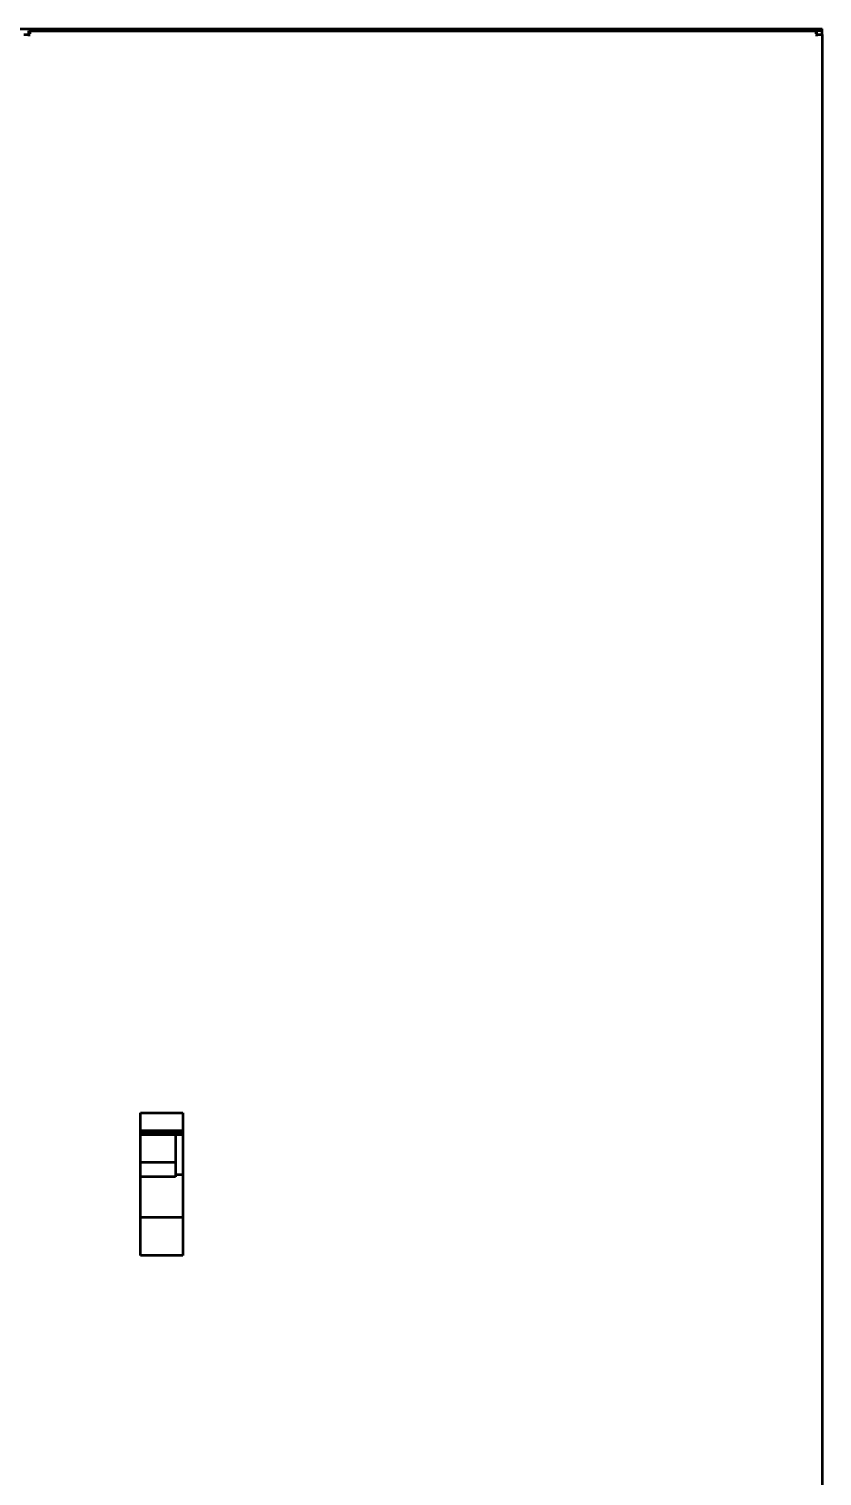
# Model space of a CAD drawing. Header units: millimetres. Extents: x 0 to 96, y -13 to 160.
# Drawn here: x 48.3 to 95.8, y 73.3 to 160 of the extents above; entities that cross this region are included whole.
import ezdxf

# ---------------------------------------------------------------- set-up
doc = ezdxf.new("R2010")
doc.units = ezdxf.units.MM
doc.layers.add('Visible (ANSI)', color=7, linetype='Continuous', lineweight=50)

msp = doc.modelspace()

# ---------------------------------------------------------------- linework, layer by layer
at = {"layer": 'Visible (ANSI)'}
for p, q in [((0.634, 159.999), (95.166, 159.999)), ((48.019, 159.669), (48.324, 159.669)), ((48.324, 159.849), (48.324, 159.878)), ((48.324, 159.878), (95.496, 159.878)), ((48.324, 159.849), (48.4, 159.849)), ((48.324, 159.711), (48.324, 159.849)), ((48.324, 159.711), (48.324, 159.702)), ((48.4, 159.711), (48.324, 159.711)), ((48.324, 159.669), (48.324, 159.702)), ((48.4, 159.702), (48.324, 159.702)), ((48.324, 159.669), (48.324, 159.573)), ((48.4, 159.702), (48.4, 159.849)), ((95.166, 159.999), (95.801, 159.999)), ((95.42, 159.849), (95.496, 159.849)), ((95.42, 159.849), (95.42, 159.702)), ((95.496, 159.711), (95.42, 159.711)), ((95.496, 159.702), (95.42, 159.702)), ((95.801, 159.878), (95.496, 159.878)), ((95.496, 159.878), (95.496, 159.849)), ((95.496, 159.711), (95.496, 159.849)), ((95.496, 159.702), (95.496, 159.711)), ((95.496, 159.702), (95.496, 159.669)), ((95.496, 159.573), (95.496, 159.669)), ((95.496, 159.669), (95.801, 159.669)), ((95.801, 159.878), (95.801, 159.999)), ((95.801, 159.669), (95.801, 159.878)), ((95.801, 159.669), (95.801, 10.358)), ((54.999, 86.52), (54.999, 95.085)), ((54.999, 95.085), (57.536, 95.085)), ((57.536, 95.085), (57.536, 86.52)), ((54.999, 94.017), (57.536, 94.017)), ((54.999, 93.985), (57.536, 93.985)), ((57.536, 93.896), (54.999, 93.896)), ((54.999, 93.775), (57.1, 93.775)), ((57.1, 93.775), (57.1, 93.531)), ((57.1, 93.774), (57.536, 93.774)), ((57.1, 93.531), (57.1, 92.11)), ((57.1, 92.11), (54.999, 92.11)), ((57.1, 92.11), (57.1, 91.48)), ((57.1, 91.236), (54.999, 91.236)), ((57.1, 91.48), (57.1, 91.236)), ((57.536, 91.358), (57.1, 91.358)), ((54.999, 88.82), (57.536, 88.82)), ((57.536, 86.52), (54.999, 86.52))]:
    msp.add_line(p, q, dxfattribs=at)

doc.saveas('drawing.dxf')
